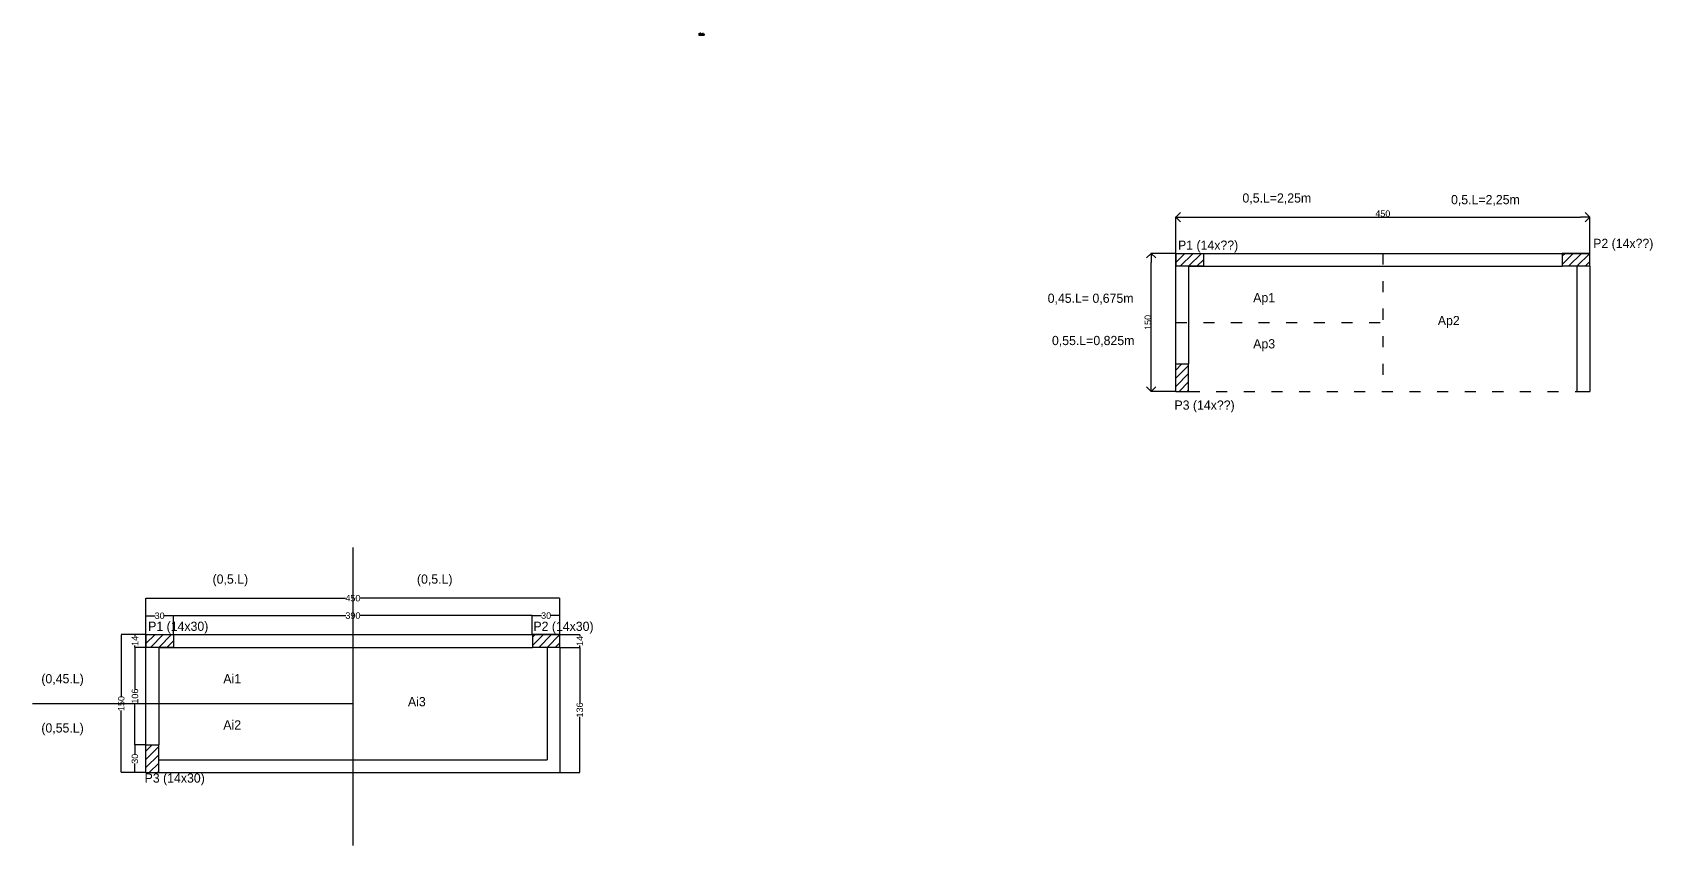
# Model space of a CAD drawing. Header units: centimetres. Extents: x -7745 to 1402, y 487 to 2935.
# Drawn here: x -3699 to -1938, y 2051 to 2935 of the extents above; entities that cross this region are included whole.
import ezdxf

# ---------------------------------------------------------------- set-up
doc = ezdxf.new("R2010")
doc.units = ezdxf.units.CM
doc.linetypes.add('ACAD_ISO03W100', pattern=[30, 12, -18])
doc.layers.add('A-DETL', color=7, linetype='Continuous', lineweight=30, true_color=0x00a600)
for name, color, linetype in [('ARQUITETURA', 253, 'Continuous'), ('CARIMBO', 250, 'Continuous'), ('Cota', 5, 'Continuous'), ('PEÇAS ESTRUTURAIS', 1, 'Continuous')]:
    doc.layers.add(name, color=color, linetype=linetype)
doc.styles.add('Arial_1', font='arial.ttf', dxfattribs={"height": 7})
doc.styles.add('Century Gothic', font='GOTHIC.TTF')
doc.styles.add('Century Gothic_B', font='GOTHICB.TTF', dxfattribs={"height": 0.15})
doc.styles.add('COTA40', font='GOTHIC.TTF', dxfattribs={"height": 0.1})
doc.styles.add('cota50', font='arial.ttf', dxfattribs={"height": 0.12})
doc.dimstyles.new('30 of COTA25', dxfattribs={"dimscale": 0, "dimtxt": 0.075, "dimasz": 0.03, "dimexe": 0.03, "dimexo": 0.05, "dimgap": 0.03, "dimtad": 1, "dimdec": 0, "dimlfac": 100, "dimzin": 9, "dimdsep": 46, "dimtxsty": 'Century Gothic', "dimblk": 'ARCHTICK', "dimcen": 0.09, "dimclrt": 7, "dimadec": 1, "dimazin": 0, "dimtfac": 1.5, "dimtdec": 0, "dimtix": 1, "dimtmove": 2, "dimatfit": 3, "dimfxl": 1, "dimtolj": 1, "dimtzin": 0, "dimarcsym": 0})
doc.dimstyles.new('COTA40', dxfattribs={"dimscale": 0, "dimtxt": 0.1, "dimasz": 0.06, "dimexe": 0.06, "dimexo": 0.059, "dimgap": 0.05, "dimtad": 1, "dimdec": 0, "dimlfac": 100, "dimzin": 0, "dimdsep": 46, "dimtxsty": 'COTA40', "dimblk": 'ARCHTICK', "dimcen": 0.09, "dimclrt": 7, "dimadec": 0, "dimazin": 0, "dimtfac": 1.5, "dimtdec": 0, "dimtix": 1, "dimtmove": 2, "dimatfit": 3, "dimfxl": 1, "dimtolj": 1, "dimtzin": 0, "dimarcsym": 0})
doc.dimstyles.new('COTA50', dxfattribs={"dimscale": 0, "dimtxt": 0.12, "dimasz": 0.06, "dimexe": 0.06, "dimexo": 0.0525, "dimgap": 0.05, "dimtad": 1, "dimdec": 0, "dimlfac": 100, "dimzin": 0, "dimdsep": 46, "dimtxsty": 'cota50', "dimblk": 'ARCHTICK', "dimcen": 0.09, "dimclrt": 7, "dimadec": 0, "dimazin": 0, "dimtfac": 1.5, "dimtdec": 0, "dimtix": 1, "dimtmove": 2, "dimatfit": 3, "dimfxl": 1, "dimtolj": 1, "dimtzin": 0, "dimarcsym": 0})
doc.dimstyles.get("Standard").update_dxf_attribs({"dimtxt": 7, "dimasz": 0.3, "dimexe": 0.18, "dimexo": 0.0625, "dimgap": 0.09, "dimtad": 0, "dimdec": 0, "dimzin": 0, "dimdsep": 46, "dimtxsty": 'Arial_1', "dimcen": 0.09, "dimadec": 0, "dimazin": 0, "dimtfac": 1, "dimtdec": 0, "dimtofl": 0, "dimtmove": 0, "dimatfit": 3, "dimfxl": 1, "dimtolj": 1, "dimtzin": 0, "dimarcsym": 2})

# ---------------------------------------------------------------- blocks, each defined once
blk = doc.blocks.new('*D50')
at = {"layer": 'Cota', "color": 0, "lineweight": -2, "transparency": 16777216}
for p, q in [((-3575.9, 2160.7), (-3588, 2160.7)), ((-3587.8, 2160.4), (-3587.8, 2150.8)), ((-3575.9, 2130.7), (-3588, 2130.7)), ((-3587.8, 2131), (-3587.8, 2140.6))]:
    blk.add_line(p, q, dxfattribs=at)
at = {"layer": 'Cota', "color": 0, "transparency": 16777216}
for points in [[(-3587.8, 2160.4), (-3587.7, 2160.4), (-3587.8, 2160.7)], [(-3587.8, 2131), (-3587.7, 2131), (-3587.8, 2130.7)]]:
    blk.add_solid(points, dxfattribs=at)
at = {"layer": 'Defpoints', "color": 0, "transparency": 16777216}
for p in [(-3587.8, 2160.7), (-3575.9, 2160.7), (-3575.9, 2130.7)]:
    blk.add_point(p, dxfattribs=at)
at = {"layer": 'Cota', "color": 0, "transparency": 16777216, "insert": (-3587.8, 2145.7), "char_height": 7, "attachment_point": 5, "rotation": 90, "style": 'Arial_1'}
blk.add_mtext('\\A1;30', dxfattribs=at)
blk = doc.blocks.new('*D51')
at = {"layer": 'Cota', "color": 0, "lineweight": -2, "transparency": 16777216}
for p, q in [((-3575.9, 2266.7), (-3587.9, 2266.7)), ((-3587.7, 2266.4), (-3587.7, 2221.2)), ((-3587.7, 2161), (-3587.7, 2206.2)), ((-3575.9, 2160.7), (-3587.9, 2160.7))]:
    blk.add_line(p, q, dxfattribs=at)
at = {"layer": 'Cota', "color": 0, "transparency": 16777216}
for points in [[(-3587.8, 2266.4), (-3587.7, 2266.4), (-3587.7, 2266.7)], [(-3587.8, 2161), (-3587.7, 2161), (-3587.7, 2160.7)]]:
    blk.add_solid(points, dxfattribs=at)
at = {"layer": 'Defpoints', "color": 0, "transparency": 16777216}
for p in [(-3575.9, 2266.7), (-3587.7, 2160.7), (-3575.9, 2160.7)]:
    blk.add_point(p, dxfattribs=at)
at = {"layer": 'Cota', "color": 0, "transparency": 16777216, "insert": (-3587.7, 2213.7), "char_height": 7, "attachment_point": 5, "rotation": 90, "style": 'Arial_1'}
blk.add_mtext('\\A1;106', dxfattribs=at)
blk = doc.blocks.new('*D52')
at = {"layer": 'Cota', "color": 0, "lineweight": -2, "transparency": 16777216}
for p, q in [((-3575.9, 2280.7), (-3587.9, 2280.7)), ((-3587.7, 2280.4), (-3587.7, 2278.4)), ((-3575.9, 2266.7), (-3587.9, 2266.7)), ((-3587.7, 2267), (-3587.7, 2268.9))]:
    blk.add_line(p, q, dxfattribs=at)
at = {"layer": 'Cota', "color": 0, "transparency": 16777216}
for points in [[(-3587.8, 2280.4), (-3587.7, 2280.4), (-3587.7, 2280.7)], [(-3587.8, 2267), (-3587.7, 2267), (-3587.7, 2266.7)]]:
    blk.add_solid(points, dxfattribs=at)
at = {"layer": 'Defpoints', "color": 0, "transparency": 16777216}
for p in [(-3575.9, 2280.7), (-3587.7, 2266.7), (-3575.9, 2266.7)]:
    blk.add_point(p, dxfattribs=at)
at = {"layer": 'Cota', "color": 0, "transparency": 16777216, "insert": (-3587.7, 2273.7), "char_height": 7, "attachment_point": 5, "rotation": 90, "style": 'Arial_1'}
blk.add_mtext('\\A1;14', dxfattribs=at)
blk = doc.blocks.new('*D53')
at = {"layer": 'Cota', "color": 0, "lineweight": -2, "transparency": 16777216}
for p, q in [((-3575.9, 2280.7), (-3575.9, 2301.2)), ((-3575.6, 2301), (-3565.9, 2301)), ((-3546.2, 2301), (-3555.8, 2301)), ((-3545.9, 2280.7), (-3545.9, 2301.2))]:
    blk.add_line(p, q, dxfattribs=at)
at = {"layer": 'Cota', "color": 0, "transparency": 16777216}
for points in [[(-3575.6, 2301.1), (-3575.6, 2301), (-3575.9, 2301)], [(-3546.2, 2301.1), (-3546.2, 2301), (-3545.9, 2301)]]:
    blk.add_solid(points, dxfattribs=at)
at = {"layer": 'Defpoints', "color": 0, "transparency": 16777216}
for p in [(-3545.9, 2301), (-3575.9, 2280.7), (-3545.9, 2280.7)]:
    blk.add_point(p, dxfattribs=at)
at = {"layer": 'Cota', "color": 0, "transparency": 16777216, "insert": (-3560.9, 2301), "char_height": 7, "attachment_point": 5, "style": 'Arial_1'}
blk.add_mtext('\\A1;30', dxfattribs=at)
blk = doc.blocks.new('*D54')
at = {"layer": 'Cota', "color": 0, "lineweight": -2, "transparency": 16777216}
for p, q in [((-3545.9, 2280.7), (-3545.9, 2301.4)), ((-3545.6, 2301.2), (-3358.7, 2301.2)), ((-3156.2, 2301.2), (-3343, 2301.2)), ((-3155.9, 2280.7), (-3155.9, 2301.4))]:
    blk.add_line(p, q, dxfattribs=at)
at = {"layer": 'Cota', "color": 0, "transparency": 16777216}
for points in [[(-3545.6, 2301.2), (-3545.6, 2301.1), (-3545.9, 2301.2)], [(-3156.2, 2301.2), (-3156.2, 2301.1), (-3155.9, 2301.2)]]:
    blk.add_solid(points, dxfattribs=at)
at = {"layer": 'Defpoints', "color": 0, "transparency": 16777216}
for p in [(-3545.9, 2301.2), (-3545.9, 2280.7), (-3155.9, 2280.7)]:
    blk.add_point(p, dxfattribs=at)
at = {"layer": 'Cota', "color": 0, "transparency": 16777216, "insert": (-3350.9, 2301.2), "char_height": 7, "attachment_point": 5, "style": 'Arial_1'}
blk.add_mtext('\\A1;390', dxfattribs=at)
blk = doc.blocks.new('*D55')
at = {"layer": 'Cota', "color": 0, "lineweight": -2, "transparency": 16777216}
for p, q in [((-3155.9, 2280.7), (-3155.9, 2301.4)), ((-3155.6, 2301.2), (-3145.9, 2301.2)), ((-3126.2, 2301.2), (-3135.8, 2301.2)), ((-3125.9, 2280.7), (-3125.9, 2301.4))]:
    blk.add_line(p, q, dxfattribs=at)
at = {"layer": 'Cota', "color": 0, "transparency": 16777216}
for points in [[(-3155.6, 2301.3), (-3155.6, 2301.2), (-3155.9, 2301.2)], [(-3126.2, 2301.3), (-3126.2, 2301.2), (-3125.9, 2301.2)]]:
    blk.add_solid(points, dxfattribs=at)
at = {"layer": 'Defpoints', "color": 0, "transparency": 16777216}
for p in [(-3155.9, 2301.2), (-3155.9, 2280.7), (-3125.9, 2280.7)]:
    blk.add_point(p, dxfattribs=at)
at = {"layer": 'Cota', "color": 0, "transparency": 16777216, "insert": (-3140.9, 2301.2), "char_height": 7, "attachment_point": 5, "style": 'Arial_1'}
blk.add_mtext('\\A1;30', dxfattribs=at)
blk = doc.blocks.new('*D56')
at = {"layer": 'Cota', "color": 0, "lineweight": -2, "transparency": 16777216}
for p, q in [((-3125.8, 2280.7), (-3104.1, 2280.7)), ((-3104.3, 2280.4), (-3104.3, 2278.4)), ((-3125.8, 2266.7), (-3104.1, 2266.7)), ((-3104.3, 2267), (-3104.3, 2268.9))]:
    blk.add_line(p, q, dxfattribs=at)
at = {"layer": 'Cota', "color": 0, "transparency": 16777216}
for points in [[(-3104.3, 2280.4), (-3104.2, 2280.4), (-3104.3, 2280.7)], [(-3104.3, 2267), (-3104.2, 2267), (-3104.3, 2266.7)]]:
    blk.add_solid(points, dxfattribs=at)
at = {"layer": 'Defpoints', "color": 0, "transparency": 16777216}
for p in [(-3125.9, 2280.7), (-3125.9, 2266.7), (-3104.3, 2266.7)]:
    blk.add_point(p, dxfattribs=at)
at = {"layer": 'Cota', "color": 0, "transparency": 16777216, "insert": (-3104.3, 2273.7), "char_height": 7, "attachment_point": 5, "rotation": 90, "style": 'Arial_1'}
blk.add_mtext('\\A1;14', dxfattribs=at)
blk = doc.blocks.new('*D57')
at = {"layer": 'Cota', "color": 0, "lineweight": -2, "transparency": 16777216}
for p, q in [((-3125.8, 2266.7), (-3104.1, 2266.7)), ((-3104.3, 2266.4), (-3104.3, 2206.2)), ((-3104.3, 2131), (-3104.3, 2191.2)), ((-3125.8, 2130.7), (-3104.1, 2130.7))]:
    blk.add_line(p, q, dxfattribs=at)
at = {"layer": 'Cota', "color": 0, "transparency": 16777216}
for points in [[(-3104.3, 2266.4), (-3104.2, 2266.4), (-3104.3, 2266.7)], [(-3104.3, 2131), (-3104.2, 2131), (-3104.3, 2130.7)]]:
    blk.add_solid(points, dxfattribs=at)
at = {"layer": 'Defpoints', "color": 0, "transparency": 16777216}
for p in [(-3125.9, 2266.7), (-3125.9, 2130.7), (-3104.3, 2130.7)]:
    blk.add_point(p, dxfattribs=at)
at = {"layer": 'Cota', "color": 0, "transparency": 16777216, "insert": (-3104.3, 2198.7), "char_height": 7, "attachment_point": 5, "rotation": 90, "style": 'Arial_1'}
blk.add_mtext('\\A1;136', dxfattribs=at)
blk = doc.blocks.new('*D49')
at = {"layer": 'Cota', "color": 0, "lineweight": -2, "transparency": 16777216}
for p, q in [((-3575.9, 2280.7), (-3575.9, 2320.3)), ((-3575.6, 2320.1), (-3358.8, 2320.1)), ((-3126.2, 2320.1), (-3342.9, 2320.1)), ((-3125.9, 2280.7), (-3125.9, 2320.3))]:
    blk.add_line(p, q, dxfattribs=at)
at = {"layer": 'Cota', "color": 0, "transparency": 16777216}
for points in [[(-3575.6, 2320.2), (-3575.6, 2320.1), (-3575.9, 2320.1)], [(-3126.2, 2320.2), (-3126.2, 2320.1), (-3125.9, 2320.1)]]:
    blk.add_solid(points, dxfattribs=at)
at = {"layer": 'Defpoints', "color": 0, "transparency": 16777216}
for p in [(-3125.9, 2320.1), (-3575.9, 2280.7), (-3125.9, 2280.7)]:
    blk.add_point(p, dxfattribs=at)
at = {"layer": 'Cota', "color": 0, "transparency": 16777216, "insert": (-3350.9, 2320.1), "char_height": 7, "attachment_point": 5, "style": 'Arial_1'}
blk.add_mtext('\\A1;450', dxfattribs=at)
blk = doc.blocks.new('*D58')
at = {"layer": 'Cota', "color": 0, "lineweight": -2, "transparency": 16777216}
for p, q in [((-3575.9, 2280.7), (-3602.8, 2280.7)), ((-3602.6, 2280.4), (-3602.6, 2213.2)), ((-3602.6, 2131), (-3602.6, 2198.2)), ((-3575.9, 2130.7), (-3602.8, 2130.7))]:
    blk.add_line(p, q, dxfattribs=at)
at = {"layer": 'Cota', "color": 0, "transparency": 16777216}
for points in [[(-3602.7, 2280.4), (-3602.6, 2280.4), (-3602.6, 2280.7)], [(-3602.7, 2131), (-3602.6, 2131), (-3602.6, 2130.7)]]:
    blk.add_solid(points, dxfattribs=at)
at = {"layer": 'Defpoints', "color": 0, "transparency": 16777216}
for p in [(-3602.6, 2280.7), (-3575.9, 2280.7), (-3575.9, 2130.7)]:
    blk.add_point(p, dxfattribs=at)
at = {"layer": 'Cota', "color": 0, "transparency": 16777216, "insert": (-3602.6, 2205.7), "char_height": 7, "attachment_point": 5, "rotation": 90, "style": 'Arial_1'}
blk.add_mtext('\\A1;150', dxfattribs=at)
blk = doc.blocks.new('_Open90')
at = {"color": 0, "linetype": 'ByBlock', "lineweight": -2}
for p, q in [((0, 0), (-1, 0)), ((-0.5, 0.5), (0, 0)), ((0, 0), (-0.5, -0.5))]:
    blk.add_line(p, q, dxfattribs=at)
blk = doc.blocks.new('*D83')
at = {"layer": 'Cota', "color": 0, "lineweight": -2, "transparency": 16777216}
for p, q in [((-2456.6, 2694.7), (-2456.6, 2734.3)), ((-2446.6, 2734.1), (-2016.6, 2734.1)), ((-2006.6, 2694.7), (-2006.6, 2734.3))]:
    blk.add_line(p, q, dxfattribs=at)
at = {"layer": 'Defpoints', "color": 0, "transparency": 16777216}
for p in [(-2006.6, 2734.1), (-2456.6, 2694.7), (-2006.6, 2694.7)]:
    blk.add_point(p, dxfattribs=at)
at = {"layer": 'Cota', "color": 0, "lineweight": -2, "transparency": 16777216, "xscale": 10, "yscale": 10, "zscale": 10, "rotation": 180}
blk.add_blockref('_Open90', (-2456.6, 2734.1), dxfattribs=at)
at = {"layer": 'Cota', "color": 0, "lineweight": -2, "transparency": 16777216, "xscale": 10, "yscale": 10, "zscale": 10}
blk.add_blockref('_Open90', (-2006.6, 2734.1), dxfattribs=at)
at = {"layer": 'Cota', "color": 0, "transparency": 16777216, "insert": (-2231.6, 2737.8), "char_height": 7, "attachment_point": 5, "style": 'Arial_1'}
blk.add_mtext('\\A1;450', dxfattribs=at)
blk = doc.blocks.new('*D84')
at = {"layer": 'Cota', "color": 0, "lineweight": -2, "transparency": 16777216}
for p, q in [((-2456.7, 2694.7), (-2483.6, 2694.7)), ((-2483.4, 2554.7), (-2483.4, 2684.7)), ((-2456.7, 2544.7), (-2483.6, 2544.7))]:
    blk.add_line(p, q, dxfattribs=at)
at = {"layer": 'Defpoints', "color": 0, "transparency": 16777216}
for p in [(-2483.4, 2694.7), (-2456.6, 2694.7), (-2456.6, 2544.7)]:
    blk.add_point(p, dxfattribs=at)
at = {"layer": 'Cota', "color": 0, "lineweight": -2, "transparency": 16777216, "xscale": 10, "yscale": 10, "zscale": 10}
for p, rotation in [((-2483.4, 2694.7), 90), ((-2483.4, 2544.7), 270)]:
    blk.add_blockref('_Open90', p, dxfattribs=dict(at, rotation=rotation))
at = {"layer": 'Cota', "color": 0, "transparency": 16777216, "insert": (-2487, 2619.7), "char_height": 7, "attachment_point": 5, "rotation": 90, "style": 'Arial_1'}
blk.add_mtext('\\A1;150', dxfattribs=at)
blk = doc.blocks.new('_ArchTick')
at = {"color": 0, "linetype": 'ByBlock', "const_width": 0.15}
blk.add_lwpolyline([(-0.5, -0.5), (0.5, 0.5)], dxfattribs=at)
blk = doc.blocks.new('*D102')
at = {"layer": 'Cota', "color": 0, "lineweight": -2, "transparency": 16777216}
for p, q in [((-2973.4, 2934.7), (-2973.4, 2933.7)), ((-2973.4, 2933.7), (-2970.5, 2933.7)), ((-2970.5, 2934.3), (-2970.5, 2933.7))]:
    blk.add_line(p, q, dxfattribs=at)
at = {"layer": 'Defpoints', "color": 0, "transparency": 16777216}
for p in [(-2973.4, 2934.7), (-2970.5, 2934.4), (-2970.5, 2933.7)]:
    blk.add_point(p, dxfattribs=at)
at = {"layer": 'Cota', "color": 0, "lineweight": -2, "transparency": 16777216, "xscale": 0.03, "yscale": 0.03, "zscale": 0.03, "rotation": 180}
blk.add_blockref('_ArchTick', (-2973.4, 2933.7), dxfattribs=at)
at = {"layer": 'Cota', "color": 0, "lineweight": -2, "transparency": 16777216, "xscale": 0.03, "yscale": 0.03, "zscale": 0.03}
blk.add_blockref('_ArchTick', (-2970.5, 2933.7), dxfattribs=at)
at = {"layer": 'Cota', "color": 7, "transparency": 16777216, "insert": (-2972, 2933.8), "char_height": 0.075, "attachment_point": 5, "style": 'Century Gothic'}
blk.add_mtext('\\A1;294', dxfattribs=at)
blk = doc.blocks.new('*D103')
at = {"layer": 'Cota', "color": 0, "lineweight": -2, "transparency": 16777216}
for p, q in [((-2974.1, 2933.5), (-2974.1, 2932.6)), ((-2974.1, 2932.7), (-2970.3, 2932.7)), ((-2970.3, 2933.2), (-2970.3, 2932.6))]:
    blk.add_line(p, q, dxfattribs=at)
at = {"layer": 'Defpoints', "color": 0, "transparency": 16777216}
for p in [(-2974.1, 2933.5), (-2970.3, 2933.2), (-2970.3, 2932.7)]:
    blk.add_point(p, dxfattribs=at)
at = {"layer": 'Cota', "color": 0, "lineweight": -2, "transparency": 16777216, "xscale": 0.06, "yscale": 0.06, "zscale": 0.06, "rotation": 180}
blk.add_blockref('_ArchTick', (-2974.1, 2932.7), dxfattribs=at)
at = {"layer": 'Cota', "color": 0, "lineweight": -2, "transparency": 16777216, "xscale": 0.06, "yscale": 0.06, "zscale": 0.06}
blk.add_blockref('_ArchTick', (-2970.3, 2932.7), dxfattribs=at)
at = {"layer": 'Cota', "color": 7, "transparency": 16777216, "insert": (-2972.2, 2932.8), "char_height": 0.1, "attachment_point": 5, "style": 'COTA40'}
blk.add_mtext('\\A1;382', dxfattribs=at)
blk = doc.blocks.new('*D104')
at = {"layer": 'Cota', "color": 0, "lineweight": -2, "transparency": 16777216}
for p, q in [((-2974.8, 2933.8), (-2974.8, 2931.7)), ((-2974.8, 2931.7), (-2969.3, 2931.7)), ((-2969.3, 2933.2), (-2969.3, 2931.7))]:
    blk.add_line(p, q, dxfattribs=at)
at = {"layer": 'Defpoints', "color": 0, "transparency": 16777216}
for p in [(-2974.8, 2933.8), (-2969.3, 2933.2), (-2969.3, 2931.7)]:
    blk.add_point(p, dxfattribs=at)
at = {"layer": 'Cota', "color": 0, "lineweight": -2, "transparency": 16777216, "xscale": 0.06, "yscale": 0.06, "zscale": 0.06, "rotation": 180}
blk.add_blockref('_ArchTick', (-2974.8, 2931.7), dxfattribs=at)
at = {"layer": 'Cota', "color": 0, "lineweight": -2, "transparency": 16777216, "xscale": 0.06, "yscale": 0.06, "zscale": 0.06}
blk.add_blockref('_ArchTick', (-2969.3, 2931.7), dxfattribs=at)
at = {"layer": 'Cota', "color": 7, "transparency": 16777216, "insert": (-2972.1, 2931.8), "char_height": 0.12, "attachment_point": 5, "style": 'cota50'}
blk.add_mtext('\\A1;553', dxfattribs=at)

msp = doc.modelspace()

# ---------------------------------------------------------------- hatches: boundary and pattern name
at = {"layer": 'CARIMBO'}
h = msp.add_hatch(dxfattribs=at)
h.set_pattern_fill('ANSI31', color=1, scale=2)
h.set_pattern_definition([(45, (1119.2396, 1043.0635), (-4.490128, 4.490128), [])])
h.paths.add_polyline_path([(-2426.612, 2694.663), (-2456.612, 2694.663), (-2456.612, 2680.663), (-2426.612, 2680.663)])
h.paths.add_polyline_path([(-2442.612, 2574.663), (-2456.612, 2574.663), (-2456.612, 2544.663), (-2442.612, 2544.663)])
h.paths.add_polyline_path([(-2006.612, 2694.663), (-2036.612, 2694.663), (-2036.612, 2680.663), (-2006.612, 2680.663)])
h = msp.add_hatch(dxfattribs=at)
h.set_pattern_fill('ANSI31', color=1, scale=2)
h.set_pattern_definition([(45, (4e-13, 629.082), (-4.490128, 4.490128), [])])
h.paths.add_polyline_path([(-3545.852, 2280.682), (-3575.852, 2280.682), (-3575.852, 2266.682), (-3545.852, 2266.682)])
h.paths.add_polyline_path([(-3561.852, 2160.682), (-3575.852, 2160.682), (-3575.852, 2130.682), (-3561.852, 2130.682)])
h.paths.add_polyline_path([(-3125.852, 2280.682), (-3155.852, 2280.682), (-3155.852, 2266.682), (-3125.852, 2266.682)])

# ---------------------------------------------------------------- linework, layer by layer
at = {"layer": 'A-DETL', "color": 18, "linetype": 'ACAD_ISO03W100', "true_color": 0x000000}
for p, q in [((-2231.612, 2694.663), (-2231.612, 2544.663)), ((-2456.612, 2619.663), (-2231.612, 2619.663))]:
    msp.add_line(p, q, dxfattribs=at)
at = {"layer": 'A-DETL'}
for p, q in [((-3350.852, 2375.328), (-3350.852, 2051.393)), ((-3699.192, 2205.682), (-3350.852, 2205.682))]:
    msp.add_line(p, q, dxfattribs=at)
at = {"layer": 'ARQUITETURA'}
for p, q in [((-2456.612, 2544.663), (-2456.612, 2694.663)), ((-2456.612, 2694.663), (-2006.612, 2694.663)), ((-2442.612, 2680.663), (-2442.612, 2574.663)), ((-2442.612, 2680.663), (-2036.612, 2680.663)), ((-2020.612, 2680.663), (-2020.612, 2544.663)), ((-2006.612, 2680.663), (-2006.612, 2544.663)), ((-2020.612, 2544.663), (-2006.612, 2544.663)), ((-3575.852, 2130.682), (-3575.852, 2280.682)), ((-3575.852, 2280.682), (-3125.852, 2280.682)), ((-3561.852, 2266.682), (-3561.852, 2160.682)), ((-3561.852, 2266.682), (-3155.852, 2266.682)), ((-3139.852, 2266.682), (-3139.852, 2144.682)), ((-3125.852, 2266.682), (-3125.852, 2130.682)), ((-3561.852, 2144.682), (-3139.852, 2144.682)), ((-3561.852, 2130.682), (-3139.852, 2130.682)), ((-3139.852, 2130.682), (-3125.852, 2130.682))]:
    msp.add_line(p, q, dxfattribs=at)
at = {"layer": 'ARQUITETURA', "linetype": 'ACAD_ISO03W100'}
msp.add_line((-2442.612, 2544.663), (-2020.612, 2544.663), dxfattribs=at)
at = {"layer": 'CARIMBO', "linetype": 'ACAD_ISO03W100'}
for p, q in [((-2006.612, 2640.663), (-2006.612, 2544.663)), ((-3125.852, 2226.682), (-3125.852, 2130.682))]:
    msp.add_line(p, q, dxfattribs=at)
at = {"layer": 'Cota'}
msp.add_line((-3575.852, 2130.682), (-3575.852, 2144.682), dxfattribs=at)
at = {"layer": 'PEÇAS ESTRUTURAIS'}
for p, q in [((-2456.612, 2694.663), (-2442.612, 2694.663)), ((-2456.612, 2694.663), (-2456.612, 2680.663)), ((-2456.612, 2694.663), (-2426.612, 2694.663)), ((-2426.612, 2694.663), (-2426.612, 2680.663)), ((-2006.612, 2694.663), (-2036.612, 2694.663)), ((-2036.612, 2694.663), (-2036.612, 2680.663)), ((-2006.612, 2680.663), (-2006.612, 2694.663)), ((-2426.612, 2680.663), (-2456.612, 2680.663)), ((-2006.612, 2680.663), (-2036.612, 2680.663)), ((-2456.612, 2544.663), (-2456.612, 2574.663)), ((-2456.612, 2574.663), (-2442.612, 2574.663)), ((-2442.612, 2544.663), (-2442.612, 2574.663)), ((-2456.612, 2544.663), (-2442.612, 2544.663)), ((-3575.852, 2280.682), (-3561.852, 2280.682)), ((-3575.852, 2280.682), (-3575.852, 2266.682)), ((-3575.852, 2280.682), (-3545.852, 2280.682)), ((-3545.852, 2280.682), (-3545.852, 2266.682)), ((-3125.852, 2280.682), (-3155.852, 2280.682)), ((-3155.852, 2280.682), (-3155.852, 2266.682)), ((-3125.852, 2266.682), (-3125.852, 2280.682)), ((-3545.852, 2266.682), (-3575.852, 2266.682)), ((-3125.852, 2266.682), (-3155.852, 2266.682)), ((-3575.852, 2130.682), (-3575.852, 2160.682)), ((-3575.852, 2160.682), (-3561.852, 2160.682)), ((-3561.852, 2130.682), (-3561.852, 2160.682)), ((-3575.852, 2130.682), (-3561.852, 2130.682))]:
    msp.add_line(p, q, dxfattribs=at)

# ---------------------------------------------------------------- texts
at = {"layer": 'A-DETL', "color": 18, "true_color": 0x000000, "char_height": 10, "attachment_point": 1, "style": 'Century Gothic_B'}
for s, width, gutter_width, insert in [('{\\fCentury Gothic|b0|i0|c0|p34;0,5.L=2,25m}', 65.78407, 1, (-2384.154, 2759.862)), ('{\\fCentury Gothic|b0|i0|c0|p34;0,5.L=2,25m}', 65.78407, 1, (-2157.479, 2758.097)), ('{\\fCentury Gothic|b0|i0|c0|p34;0,45.L= 0,675m}', 101.69869, 0, (-2595.825, 2650.979)), ('{\\fCentury Gothic|b0|i0|c0|p34;Ap1}', 65.78407, 1, (-2372.45, 2651.667)), ('{\\fCentury Gothic|b0|i0|c0|p34;Ap2}', 65.78407, 1, (-2171.819, 2626.727)), ('{\\fCentury Gothic|b0|i0|c0|p34;0,55.L=0,825m}', 65.78407, 1, (-2591.161, 2605.057)), ('{\\fCentury Gothic|b0|i0|c0|p34;Ap3}', 65.78407, 1, (-2372.45, 2601.463))]:
    msp.add_mtext_dynamic_manual_height_columns(s, width=width, gutter_width=gutter_width, heights=[0], dxfattribs=dict(at, insert=insert))
at = {"layer": 'A-DETL', "char_height": 10, "attachment_point": 1, "style": 'Century Gothic_B'}
for s, insert in [('{\\fCentury Gothic|b0|i0|c0|p34;(0,5.L)}', (-3503.393, 2345.881)), ('{\\fCentury Gothic|b0|i0|c0|p34;(0,5.L)}', (-3281.289, 2345.881)), ('{\\fCentury Gothic|b0|i0|c0|p34;(0,45.L)}', (-3689.476, 2237.686)), ('{\\fCentury Gothic|b0|i0|c0|p34;Ai1}', (-3491.69, 2237.686)), ('{\\fCentury Gothic|b0|i0|c0|p34;Ai3}', (-3291.059, 2212.745)), ('{\\fCentury Gothic|b0|i0|c0|p34;(0,55.L)}', (-3689.476, 2184.206)), ('{\\fCentury Gothic|b0|i0|c0|p34;Ai2}', (-3491.69, 2187.482))]:
    msp.add_mtext_dynamic_manual_height_columns(s, width=65.78407, gutter_width=1, heights=[0], dxfattribs=dict(at, insert=insert))
at = {"layer": 'CARIMBO', "char_height": 10, "attachment_point": 1, "style": 'Century Gothic_B'}
for s, width, insert in [('{\\fCentury Gothic|b0|i0|c0|p34;P1 (14x??)}', 73.85894, (-2454.178, 2708.623)), ('{\\fCentury Gothic|b0|i0|c0|p34;P2 (14x??)}', 68.20862, (-2002.994, 2710.547)), ('{\\fCentury Gothic|b0|i0|c0|p34;P3 (14x??)}', 69.32683, (-2458.026, 2534.9)), ('{\\fCentury Gothic|b0|i0|c0|p34;P1 (14x30)}', 65.78407, (-3573.418, 2294.642)), ('{\\fCentury Gothic|b0|i0|c0|p34;P2 (14x30)}', 68.20862, (-3154.737, 2294.58)), ('{\\fCentury Gothic|b0|i0|c0|p34;P3 (14x30)}', 69.32683, (-3577.265, 2129.758))]:
    msp.add_mtext_dynamic_manual_height_columns(s, width=width, gutter_width=1, heights=[0], dxfattribs=dict(at, insert=insert))

# ---------------------------------------------------------------- dimensions: what is measured, and where the dimension line sits
at = {"layer": 'Cota'}
for base, p1, p2, dimstyle, picture, middle in [((-2969.297, 2931.736), (-2974.829, 2933.847), (-2969.297, 2933.23), 'COTA50', '*D104', (-2972.063, 2931.848)), ((-2970.295, 2932.661), (-2974.117, 2933.539), (-2970.295, 2933.23), 'COTA40', '*D103', (-2972.206, 2932.764)), ((-2970.4844, 2933.7282), (-2973.4286, 2934.7242), (-2970.4844, 2934.3922), '30 of COTA25', '*D102', (-2971.9565, 2933.7976))]:
    dim = msp.add_linear_dim(base=base, p1=p1, p2=p2, dimstyle=dimstyle, override={"dimscale": 1}, dxfattribs=at)
    dim.commit()
    dim.dimension.update_dxf_attribs({"geometry": picture, "text_midpoint": middle})
at = {"layer": 'Cota', "color": 1}
dim = msp.add_linear_dim(base=(-2006.612, 2734.105), p1=(-2456.612, 2694.663), p2=(-2006.612, 2694.663), dimstyle='Standard', override={"dimasz": 10, "dimtad": 1, "dimblk1": 'Open90', "dimblk2": 'Open90', "dimsah": 1}, dxfattribs=at)
dim.commit()
dim.dimension.update_dxf_attribs({"geometry": '*D83', "text_midpoint": (-2231.612, 2737.769)})
dim = msp.add_linear_dim(base=(-2483.372, 2694.663), p1=(-2456.612, 2544.663), p2=(-2456.612, 2694.663), angle=90, dimstyle='Standard', override={"dimasz": 10, "dimtad": 1, "dimblk1": 'Open90', "dimblk2": 'Open90', "dimsah": 1}, dxfattribs=at)
dim.commit()
dim.dimension.update_dxf_attribs({"geometry": '*D84', "text_midpoint": (-2487.036, 2619.663)})
at = {"layer": 'Cota'}
for base, p1, p2, picture, middle in [((-3125.852, 2320.124), (-3575.852, 2280.682), (-3125.852, 2280.682), '*D49', (-3350.852, 2320.124)), ((-3545.852, 2301.012), (-3575.852, 2280.682), (-3545.852, 2280.682), '*D53', (-3560.852, 2301.012)), ((-3545.852, 2301.192), (-3155.852, 2280.682), (-3545.852, 2280.682), '*D54', (-3350.852, 2301.192)), ((-3155.852, 2301.242), (-3125.852, 2280.682), (-3155.852, 2280.682), '*D55', (-3140.852, 2301.242))]:
    dim = msp.add_linear_dim(base=base, p1=p1, p2=p2, dimstyle='Standard', dxfattribs=at)
    dim.commit()
    dim.dimension.update_dxf_attribs({"geometry": picture, "text_midpoint": middle})
for base, p1, p2, picture, middle in [((-3602.612, 2280.682), (-3575.852, 2130.682), (-3575.852, 2280.682), '*D58', (-3602.612, 2205.682)), ((-3587.725, 2266.682), (-3575.852, 2280.682), (-3575.852, 2266.682), '*D52', (-3587.725, 2273.682)), ((-3104.263, 2266.682), (-3125.852, 2280.682), (-3125.852, 2266.682), '*D56', (-3104.263, 2273.682)), ((-3587.725, 2160.682), (-3575.852, 2266.682), (-3575.852, 2160.682), '*D51', (-3587.725, 2213.682)), ((-3104.263, 2130.682), (-3125.852, 2266.682), (-3125.852, 2130.682), '*D57', (-3104.263, 2198.682)), ((-3587.775, 2160.682), (-3575.852, 2130.682), (-3575.852, 2160.682), '*D50', (-3587.775, 2145.682))]:
    dim = msp.add_linear_dim(base=base, p1=p1, p2=p2, angle=90, dimstyle='Standard', dxfattribs=at)
    dim.commit()
    dim.dimension.update_dxf_attribs({"geometry": picture, "text_midpoint": middle})

doc.saveas('drawing.dxf')
